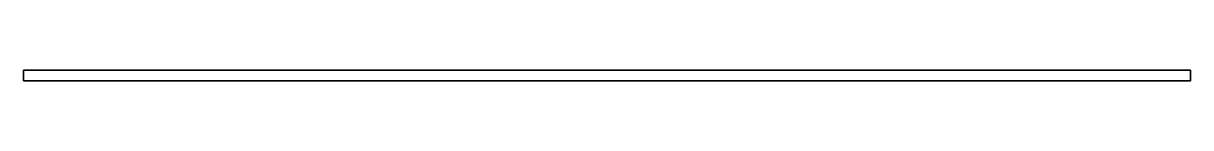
# Model space of a CAD drawing. Extents: x 0 to 2700, y 0 to 25.
import ezdxf

# ---------------------------------------------------------------- set-up
doc = ezdxf.new("R2010")
doc.units = 0
doc.layers.get('0').update_dxf_attribs({"linetype": 'CONTINUOUS'})

msp = doc.modelspace()

# ---------------------------------------------------------------- linework, layer by layer
at = {"extrusion": (-1, -1.1e-15, -2e-16)}
for p, q in [((2700, 25, 100), (0, 25, 100)), ((0, 25, 100), (0, 25)), ((0, 25), (2700, 25)), ((0, 0), (0, 25)), ((0, 0, 80), (0, 25, 100)), ((2700, 0), (0, 0)), ((0, 0), (0, 0, 80)), ((0, 0, 80), (2700, 0, 80)), ((2700, 25), (2700, 25, 100)), ((2700, 0), (2700, 25)), ((2700, 0, 80), (2700, 25, 100)), ((2700, 0), (2700, 0, 80))]:
    msp.add_line(p, q, dxfattribs=at)
for points in [[(2700, 0, 80), (2700, 25, 100), (0, 25, 100), (0, 0, 80)], [(2700, 25), (2700, 25, 100), (0, 25, 100), (0, 25)], [(2700, 0), (2700, 25), (0, 25), (0, 0)], [(0, 0), (0, 25), (0, 25, 100), (0, 0, 80)], [(0, 0), (0, 0, 80), (2700, 0, 80), (2700, 0)], [(2700, 25), (2700, 0), (2700, 0, 80), (2700, 25, 100)]]:
    msp.add_3dface(points)

doc.saveas('drawing.dxf')
